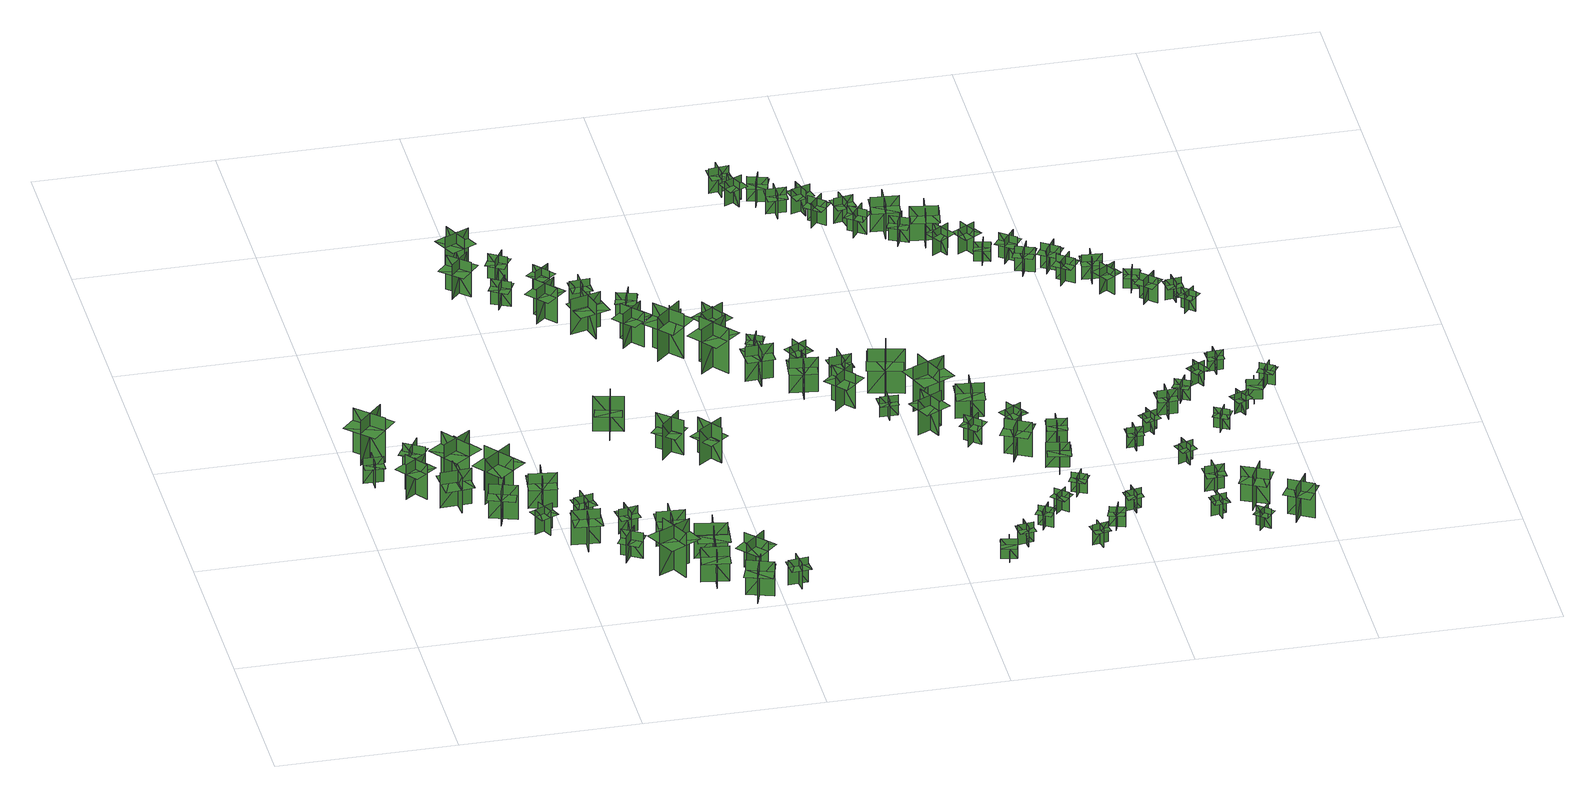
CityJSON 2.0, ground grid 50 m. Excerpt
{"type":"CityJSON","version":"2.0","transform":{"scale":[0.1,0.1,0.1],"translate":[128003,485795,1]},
"CityObjects":{
"tree1":{"type":"SolitaryVegetationObject","geometry":[{"type":"MultiSurface","lod":"1","boundaries":[[[0,1,2]],[[0,2,3]],[[4,5,6]],[[4,6,7]],[[8,9,10]],[[8,10,11]],[[8,11,12]],[[8,12,13]]]}]},
"tree2":{"type":"SolitaryVegetationObject","geometry":[{"type":"MultiSurface","lod":"1","boundaries":[[[14,15,16]],[[14,16,17]],[[18,19,20]],[[18,20,21]],[[22,23,24]],[[22,24,25]],[[22,25,26]],[[22,26,27]]]}]},
"tree3":{"type":"SolitaryVegetationObject","geometry":[{"type":"MultiSurface","lod":"1","boundaries":[[[28,29,30]],[[28,30,31]],[[32,33,34]],[[32,34,35]],[[36,37,38]],[[36,38,39]],[[36,39,40]],[[36,40,41]]]}]},
"tree4":{"type":"SolitaryVegetationObject","geometry":[{"type":"MultiSurface","lod":"1","boundaries":[[[42,43,44]],[[42,44,45]],[[46,47,48]],[[46,48,49]],[[50,51,52]],[[50,52,53]],[[50,53,54]],[[50,54,55]]]}]},
"tree5":{"type":"SolitaryVegetationObject","geometry":[{"type":"MultiSurface","lod":"1","boundaries":[[[56,57,58]],[[56,58,59]],[[60,61,62]],[[60,62,63]],[[64,65,66]],[[64,66,67]],[[64,67,68]],[[64,68,69]]]}]},
"tree6":{"type":"SolitaryVegetationObject","geometry":[{"type":"MultiSurface","lod":"1","boundaries":[[[70,71,72]],[[70,72,73]],[[74,75,76]],[[74,76,77]],[[78,79,80]],[[78,80,81]],[[78,81,82]],[[78,82,83]]]}]},
"tree7":{"type":"SolitaryVegetationObject","geometry":[{"type":"MultiSurface","lod":"1","boundaries":[[[84,85,86]],[[84,86,87]],[[88,89,90]],[[88,90,91]],[[92,93,94]],[[92,94,95]],[[92,95,96]],[[92,96,97]]]}]},
"tree8":{"type":"SolitaryVegetationObject","geometry":[{"type":"MultiSurface","lod":"1","boundaries":[[[98,99,100]],[[98,100,101]],[[102,103,104]],[[102,104,105]],[[106,107,108]],[[106,108,109]],[[106,109,110]],[[106,110,111]]]}]},
"tree9":{"type":"SolitaryVegetationObject","geometry":[{"type":"MultiSurface","lod":"1","boundaries":[[[112,113,114]],[[112,114,115]],[[116,117,118]],[[116,118,119]],[[120,121,122]],[[120,122,123]],[[120,123,124]],[[120,124,125]]]}]},
"tree10":{"type":"SolitaryVegetationObject","geometry":[{"type":"MultiSurface","lod":"1","boundaries":[[[126,127,128]],[[126,128,129]],[[130,131,132]],[[130,132,133]],[[134,135,136]],[[134,136,137]],[[134,137,138]],[[134,138,139]]]}]},
"tree11":{"type":"SolitaryVegetationObject","geometry":[{"type":"MultiSurface","lod":"1","boundaries":[[[140,141,142]],[[140,142,143]],[[144,145,146]],[[144,146,147]],[[148,149,150]],[[148,150,151]],[[148,151,152]],[[148,152,153]]]}]},
"tree12":{"type":"SolitaryVegetationObject","geometry":[{"type":"MultiSurface","lod":"1","boundaries":[[[154,155,156]],[[154,156,157]],[[158,159,160]],[[158,160,161]],[[162,163,164]],[[162,164,165]],[[162,165,166]],[[162,166,167]]]}]},
"tree13":{"type":"SolitaryVegetationObject","geometry":[{"type":"MultiSurface","lod":"1","boundaries":[[[168,169,170]],[[168,170,171]],[[172,173,174]],[[172,174,175]],[[176,177,178]],[[176,178,179]],[[176,179,180]],[[176,180,181]]]}]},
"tree14":{"type":"SolitaryVegetationObject","geometry":[{"type":"MultiSurface","lod":"1","boundaries":[[[182,183,184]],[[182,184,185]],[[186,187,188]],[[186,188,189]],[[190,191,192]],[[190,192,193]],[[190,193,194]],[[190,194,195]]]}]},
"tree15":{"type":"SolitaryVegetationObject","geometry":[{"type":"MultiSurface","lod":"1","boundaries":[[[196,197,198]],[[196,198,199]],[[200,201,202]],[[200,202,203]],[[204,205,206]],[[204,206,207]],[[204,207,208]],[[204,208,209]]]}]},
"tree16":{"type":"SolitaryVegetationObject","geometry":[{"type":"MultiSurface","lod":"1","boundaries":[[[210,211,212]],[[210,212,213]],[[214,215,216]],[[214,216,217]],[[218,219,220]],[[218,220,221]],[[218,221,222]],[[218,222,223]]]}]},
"tree17":{"type":"SolitaryVegetationObject","geometry":[{"type":"MultiSurface","lod":"1","boundaries":[[[224,225,226]],[[224,226,227]],[[228,229,230]],[[228,230,231]],[[232,233,234]],[[232,234,235]],[[232,235,236]],[[232,236,237]]]}]},
"tree18":{"type":"SolitaryVegetationObject","geometry":[{"type":"MultiSurface","lod":"1","boundaries":[[[238,239,240]],[[238,240,241]],[[242,243,244]],[[242,244,245]],[[246,247,248]],[[246,248,249]],[[246,249,250]],[[246,250,251]]]}]},
"tree19":{"type":"SolitaryVegetationObject","geometry":[{"type":"MultiSurface","lod":"1","boundaries":[[[252,253,254]],[[252,254,255]],[[256,257,258]],[[256,258,259]],[[260,261,262]],[[260,262,263]],[[260,263,264]],[[260,264,265]]]}]},
"tree20":{"type":"SolitaryVegetationObject","geometry":[{"type":"MultiSurface","lod":"1","boundaries":[[[266,267,268]],[[266,268,269]],[[270,271,272]],[[270,272,273]],[[274,275,276]],[[274,276,277]],[[274,277,278]],[[274,278,279]]]}]},
"tree21":{"type":"SolitaryVegetationObject","geometry":[{"type":"MultiSurface","lod":"1","boundaries":[[[280,281,282]],[[280,282,283]],[[284,285,286]],[[284,286,287]],[[288,289,290]],[[288,290,291]],[[288,292,293]],[[288,293,289]]]}]},
"tree22":{"type":"SolitaryVegetationObject","geometry":[{"type":"MultiSurface","lod":"1","boundaries":[[[294,295,296]],[[294,296,297]],[[298,299,300]],[[298,300,301]],[[302,303,304]],[[302,304,305]],[[302,305,306]],[[302,306,307]]]}]},
"tree23":{"type":"SolitaryVegetationObject","geometry":[{"type":"MultiSurface","lod":"1","boundaries":[[[308,309,310]],[[308,310,311]],[[312,313,314]],[[312,314,315]],[[316,317,318]],[[316,318,319]],[[316,319,320]],[[316,320,321]]]}]},
"tree24":{"type":"SolitaryVegetationObject","geometry":[{"type":"MultiSurface","lod":"1","boundaries":[[[322,323,324]],[[322,324,325]],[[326,327,328]],[[326,328,329]],[[330,331,332]],[[330,332,333]],[[330,333,334]],[[330,334,335]]]}]},
"tree25":{"type":"SolitaryVegetationObject","geometry":[{"type":"MultiSurface","lod":"1","boundaries":[[[336,337,338]],[[336,338,339]],[[340,341,342]],[[340,342,343]],[[344,345,346]],[[344,346,347]],[[344,347,348]],[[344,348,349]]]}]},
"tree26":{"type":"SolitaryVegetationObject","geometry":[{"type":"MultiSurface","lod":"1","boundaries":[[[350,351,352]],[[350,352,353]],[[354,355,356]],[[354,356,357]],[[358,359,360]],[[358,360,361]],[[358,362,363]],[[358,363,359]]]}]},
"tree27":{"type":"SolitaryVegetationObject","geometry":[{"type":"MultiSurface","lod":"1","boundaries":[[[364,365,366]],[[364,366,367]],[[368,369,370]],[[368,370,371]],[[372,373,374]],[[372,374,375]],[[372,375,376]],[[372,376,377]]]}]},
"tree28":{"type":"SolitaryVegetationObject","geometry":[{"type":"MultiSurface","lod":"1","boundaries":[[[378,379,380]],[[378,380,381]],[[382,383,384]],[[382,384,385]],[[386,387,388]],[[386,388,389]],[[386,389,390]],[[386,390,391]]]}]},
"tree29":{"type":"SolitaryVegetationObject","geometry":[{"type":"MultiSurface","lod":"1","boundaries":[[[392,393,394]],[[392,394,395]],[[396,397,398]],[[396,398,399]],[[400,401,402]],[[400,402,403]],[[400,404,405]],[[400,405,401]]]}]},
"tree30":{"type":"SolitaryVegetationObject","geometry":[{"type":"MultiSurface","lod":"1","boundaries":[[[406,407,408]],[[406,408,409]],[[410,411,412]],[[410,412,413]],[[414,415,416]],[[414,416,417]],[[414,417,418]],[[414,418,419]]]}]},
"tree31":{"type":"SolitaryVegetationObject","geometry":[{"type":"MultiSurface","lod":"1","boundaries":[[[420,421,422]],[[420,422,423]],[[424,425,426]],[[424,426,427]],[[428,429,430]],[[428,430,431]],[[428,431,432]],[[428,432,433]]]}]},
"tree32":{"type":"SolitaryVegetationObject","geometry":[{"type":"MultiSurface","lod":"1","boundaries":[[[434,435,436]],[[434,436,437]],[[438,439,440]],[[438,440,441]],[[442,443,444]],[[442,444,445]],[[442,445,446]],[[442,446,447]]]}]},
"tree33":{"type":"SolitaryVegetationObject","geometry":[{"type":"MultiSurface","lod":"1","boundaries":[[[448,449,450]],[[448,450,451]],[[452,453,454]],[[452,454,455]],[[456,457,458]],[[456,458,459]],[[456,459,460]],[[456,460,461]]]}]},
"tree34":{"type":"SolitaryVegetationObject","geometry":[{"type":"MultiSurface","lod":"1","boundaries":[[[462,463,464]],[[462,464,465]],[[466,467,468]],[[466,468,469]],[[470,471,472]],[[470,472,473]],[[470,473,474]],[[470,474,475]]]}]},
"tree35":{"type":"SolitaryVegetationObject","geometry":[{"type":"MultiSurface","lod":"1","boundaries":[[[476,477,478]],[[476,478,479]],[[480,481,482]],[[480,482,483]],[[484,485,486]],[[484,486,487]],[[484,487,488]],[[484,488,489]]]}]},
"tree36":{"type":"SolitaryVegetationObject","geometry":[{"type":"MultiSurface","lod":"1","boundaries":[[[490,491,492]],[[490,492,493]],[[494,495,496]],[[494,496,497]],[[498,499,500]],[[498,500,501]],[[498,501,502]],[[498,502,503]]]}]},
"tree37":{"type":"SolitaryVegetationObject","geometry":[{"type":"MultiSurface","lod":"1","boundaries":[[[504,505,506]],[[504,506,507]],[[508,509,510]],[[508,510,511]],[[512,513,514]],[[512,514,515]],[[512,515,516]],[[512,516,517]]]}]},
"tree38":{"type":"SolitaryVegetationObject","geometry":[{"type":"MultiSurface","lod":"1","boundaries":[[[518,519,520]],[[518,520,521]],[[522,523,524]],[[522,524,525]],[[526,527,528]],[[526,528,529]],[[526,529,530]],[[526,530,531]]]}]},
"tree39":{"type":"SolitaryVegetationObject","geometry":[{"type":"MultiSurface","lod":"1","boundaries":[[[532,533,534]],[[532,534,535]],[[536,537,538]],[[536,538,539]],[[540,541,542]],[[540,542,543]],[[540,543,544]],[[540,544,545]]]}]},
"tree40":{"type":"SolitaryVegetationObject","geometry":[{"type":"MultiSurface","lod":"1","boundaries":[[[546,547,548]],[[546,548,549]],[[550,551,552]],[[550,552,553]],[[554,555,556]],[[554,556,557]],[[554,557,558]],[[554,558,559]]]}]},
"tree41":{"type":"SolitaryVegetationObject","geometry":[{"type":"MultiSurface","lod":"1","boundaries":[[[560,561,562]],[[560,562,563]],[[564,565,566]],[[564,566,567]],[[568,569,570]],[[568,570,571]],[[568,571,572]],[[568,572,573]]]}]},
"tree42":{"type":"SolitaryVegetationObject","geometry":[{"type":"MultiSurface","lod":"1","boundaries":[[[574,575,576]],[[574,576,577]],[[578,579,580]],[[578,580,581]],[[582,583,584]],[[582,584,585]],[[582,585,586]],[[582,586,587]]]}]},
"tree43":{"type":"SolitaryVegetationObject","geometry":[{"type":"MultiSurface","lod":"1","boundaries":[[[588,589,590]],[[588,590,591]],[[592,593,594]],[[592,594,595]],[[596,597,598]],[[596,598,599]],[[596,599,600]],[[596,600,601]]]}]},
"tree44":{"type":"SolitaryVegetationObject","geometry":[{"type":"MultiSurface","lod":"1","boundaries":[[[602,603,604]],[[602,604,605]],[[606,607,608]],[[606,608,609]],[[610,611,612]],[[610,612,613]],[[610,613,614]],[[610,614,615]]]}]},
"tree45":{"type":"SolitaryVegetationObject","geometry":[{"type":"MultiSurface","lod":"1","boundaries":[[[616,617,618]],[[616,618,619]],[[620,621,622]],[[620,622,623]],[[624,625,626]],[[624,626,627]],[[624,627,628]],[[624,628,629]]]}]},
"tree46":{"type":"SolitaryVegetationObject","geometry":[{"type":"MultiSurface","lod":"1","boundaries":[[[630,631,632]],[[630,632,633]],[[634,635,636]],[[634,636,637]],[[638,639,640]],[[638,640,641]],[[638,641,642]],[[638,642,643]]]}]},
"tree47":{"type":"SolitaryVegetationObject","geometry":[{"type":"MultiSurface","lod":"1","boundaries":[[[644,645,646]],[[644,646,647]],[[648,649,650]],[[648,650,651]],[[652,653,654]],[[652,654,655]],[[652,655,656]],[[652,656,657]]]}]},
"tree48":{"type":"SolitaryVegetationObject","geometry":[{"type":"MultiSurface","lod":"1","boundaries":[[[658,659,660]],[[658,660,661]],[[662,663,664]],[[662,664,665]],[[666,667,668]],[[666,668,669]],[[666,669,670]],[[666,670,671]]]}]},
"tree49":{"type":"SolitaryVegetationObject","geometry":[{"type":"MultiSurface","lod":"1","boundaries":[[[672,673,674]],[[672,674,675]],[[676,677,678]],[[676,678,679]],[[680,681,682]],[[680,682,683]],[[680,683,684]],[[680,684,685]]]}]},
"tree50":{"type":"SolitaryVegetationObject","geometry":[{"type":"MultiSurface","lod":"1","boundaries":[[[686,687,688]],[[686,688,689]],[[690,691,692]],[[690,692,693]],[[694,695,696]],[[694,696,697]],[[694,697,698]],[[694,698,699]]]}]},
"tree51":{"type":"SolitaryVegetationObject","geometry":[{"type":"MultiSurface","lod":"1","boundaries":[[[700,701,702]],[[700,702,703]],[[704,705,706]],[[704,706,707]],[[708,709,710]],[[708,710,711]],[[708,711,712]],[[708,712,713]]]}]},
"tree52":{"type":"SolitaryVegetationObject","geometry":[{"type":"MultiSurface","lod":"1","boundaries":[[[714,715,716]],[[714,716,717]],[[718,719,720]],[[718,720,721]],[[722,723,724]],[[722,724,725]],[[722,725,726]],[[722,726,727]]]}]},
"tree53":{"type":"SolitaryVegetationObject","geometry":[{"type":"MultiSurface","lod":"1","boundaries":[[[728,729,730]],[[728,730,731]],[[732,733,734]],[[732,734,735]],[[736,737,738]],[[736,738,739]],[[736,739,740]],[[736,740,741]]]}]},
"tree54":{"type":"SolitaryVegetationObject","geometry":[{"type":"MultiSurface","lod":"1","boundaries":[[[742,743,744]],[[742,744,745]],[[746,747,748]],[[746,748,749]],[[750,751,752]],[[750,752,753]],[[750,753,754]],[[750,754,755]]]}]},
"tree55":{"type":"SolitaryVegetationObject","geometry":[{"type":"MultiSurface","lod":"1","boundaries":[[[756,757,758]],[[756,758,759]],[[760,761,762]],[[760,762,763]],[[764,765,766]],[[764,766,767]],[[764,767,768]],[[764,768,769]]]}]},
"tree56":{"type":"SolitaryVegetationObject","geometry":[{"type":"MultiSurface","lod":"1","boundaries":[[[770,771,772]],[[770,772,773]],[[774,775,776]],[[774,776,777]],[[778,779,780]],[[778,780,781]],[[778,781,782]],[[778,782,783]]]}]},
"tree57":{"type":"SolitaryVegetationObject","geometry":[{"type":"MultiSurface","lod":"1","boundaries":[[[784,785,786]],[[784,786,787]],[[788,789,790]],[[788,790,791]],[[792,793,794]],[[792,794,795]],[[792,795,796]],[[792,796,797]]]}]},
"tree58":{"type":"SolitaryVegetationObject","geometry":[{"type":"MultiSurface","lod":"1","boundaries":[[[798,799,800]],[[798,800,801]],[[802,803,804]],[[802,804,805]],[[806,807,808]],[[806,808,809]],[[806,809,810]],[[806,810,811]]]}]},
"tree59":{"type":"SolitaryVegetationObject","geometry":[{"type":"MultiSurface","lod":"1","boundaries":[[[812,813,814]],[[812,814,815]],[[816,817,818]],[[816,818,819]],[[820,821,822]],[[820,822,823]],[[820,823,824]],[[820,824,825]]]}]},
"tree60":{"type":"SolitaryVegetationObject","geometry":[{"type":"MultiSurface","lod":"1","boundaries":[[[826,827,828]],[[826,828,829]],[[830,831,832]],[[830,832,833]],[[834,835,836]],[[834,836,837]],[[834,837,838]],[[834,838,839]]]}]},
"tree61":{"type":"SolitaryVegetationObject","geometry":[{"type":"MultiSurface","lod":"1","boundaries":[[[840,841,842]],[[840,842,843]],[[844,845,846]],[[844,846,847]],[[848,849,850]],[[848,850,851]],[[848,851,852]],[[848,852,853]]]}]},
"tree62":{"type":"SolitaryVegetationObject","geometry":[{"type":"MultiSurface","lod":"1","boundaries":[[[854,855,856]],[[854,856,857]],[[858,859,860]],[[858,860,861]],[[862,863,864]],[[862,864,865]],[[862,865,866]],[[862,866,867]]]}]},
"tree63":{"type":"SolitaryVegetationObject","geometry":[{"type":"MultiSurface","lod":"1","boundaries":[[[868,869,870]],[[868,870,871]],[[872,873,874]],[[872,874,875]],[[876,877,878]],[[876,878,879]],[[876,879,880]],[[876,880,881]]]}]},
"tree64":{"type":"SolitaryVegetationObject","geometry":[{"type":"MultiSurface","lod":"1","boundaries":[[[882,883,884]],[[882,884,885]],[[886,887,888]],[[886,888,889]],[[890,891,892]],[[890,892,893]],[[890,893,894]],[[890,894,895]]]}]},
"tree65":{"type":"SolitaryVegetationObject","geometry":[{"type":"MultiSurface","lod":"1","boundaries":[[[896,897,898]],[[896,898,899]],[[900,901,902]],[[900,902,903]],[[904,905,906]],[[904,906,907]],[[904,907,908]],[[904,908,909]]]}]},
"tree66":{"type":"SolitaryVegetationObject","geometry":[{"type":"MultiSurface","lod":"1","boundaries":[[[910,911,912]],[[910,912,913]],[[914,915,916]],[[914,916,917]],[[918,919,920]],[[918,920,921]],[[918,921,922]],[[918,922,923]]]}]},
"tree67":{"type":"SolitaryVegetationObject","geometry":[{"type":"MultiSurface","lod":"1","boundaries":[[[924,925,926]],[[924,926,927]],[[928,929,930]],[[928,930,931]],[[932,933,934]],[[932,934,935]],[[932,935,936]],[[932,936,937]]]}]},
"tree68":{"type":"SolitaryVegetationObject","geometry":[{"type":"MultiSurface","lod":"1","boundaries":[[[938,939,940]],[[938,940,941]],[[942,943,944]],[[942,944,945]],[[946,947,948]],[[946,948,949]],[[946,949,950]],[[946,950,951]]]}]},
"tree69":{"type":"SolitaryVegetationObject","geometry":[{"type":"MultiSurface","lod":"1","boundaries":[[[952,953,954]],[[952,954,955]],[[956,957,958]],[[956,958,959]],[[960,961,962]],[[960,962,963]],[[960,963,964]],[[960,964,965]]]}]},
"tree70":{"type":"SolitaryVegetationObject","geometry":[{"type":"MultiSurface","lod":"1","boundaries":[[[966,967,968]],[[966,968,969]],[[970,971,972]],[[970,972,973]],[[974,975,976]],[[974,976,977]],[[974,977,978]],[[974,978,979]]]}]},
"tree71":{"type":"SolitaryVegetationObject","geometry":[{"type":"MultiSurface","lod":"1","boundaries":[[[980,981,982]],[[980,982,983]],[[984,985,986]],[[984,986,987]],[[988,989,990]],[[988,990,991]],[[988,991,992]],[[988,992,993]]]}]},
"tree72":{"type":"SolitaryVegetationObject","geometry":[{"type":"MultiSurface","lod":"1","boundaries":[[[994,995,996]],[[994,996,997]],[[998,999,1000]],[[998,1000,1001]],[[1002,1003,1004]],[[1002,1004,1005]],[[1002,1005,1006]],[[1002,1006,1007]]]}]},
"tree73":{"type":"SolitaryVegetationObject","geometry":[{"type":"MultiSurface","lod":"1","boundaries":[[[1008,1009,1010]],[[1008,1010,1011]],[[1012,1013,1014]],[[1012,1014,1015]],[[1016,1017,1018]],[[1016,1018,1019]],[[1016,1019,1020]],[[1016,1020,1021]]]}]},
"tree74":{"type":"SolitaryVegetationObject","geometry":[{"type":"MultiSurface","lod":"1","boundaries":[[[1022,1023,1024]],[[1022,1024,1025]],[[1026,1027,1028]],[[1026,1028,1029]],[[1030,1031,1032]],[[1030,1032,1033]],[[1030,1033,1034]],[[1030,1034,1035]]]}]},
"tree75":{"type":"SolitaryVegetationObject","geometry":[{"type":"MultiSurface","lod":"1","boundaries":[[[1036,1037,1038]],[[1036,1038,1039]],[[1040,1041,1042]],[[1040,1042,1043]],[[1044,1045,1046]],[[1044,1046,1047]],[[1044,1047,1048]],[[1044,1048,1049]]]}]},
"tree76":{"type":"SolitaryVegetationObject","geometry":[{"type":"MultiSurface","lod":"1","boundaries":[[[1050,1051,1052]],[[1050,1052,1053]],[[1054,1055,1056]],[[1054,1056,1057]],[[1058,1059,1060]],[[1058,1060,1061]],[[1058,1061,1062]],[[1058,1062,1063]]]}]},
"tree77":{"type":"SolitaryVegetationObject","geometry":[{"type":"MultiSurface","lod":"1","boundaries":[[[1064,1065,1066]],[[1064,1066,1067]],[[1068,1069,1070]],[[1068,1070,1071]],[[1072,1073,1074]],[[1072,1074,1075]],[[1072,1075,1076]],[[1072,1076,1077]]]}]},
"tree78":{"type":"SolitaryVegetationObject","geometry":[{"type":"MultiSurface","lod":"1","boundaries":[[[1078,1079,1080]],[[1078,1080,1081]],[[1082,1083,1084]],[[1082,1084,1085]],[[1086,1087,1088]],[[1086,1088,1089]],[[1086,1089,1090]],[[1086,1090,1091]]]}]},
"tree79":{"type":"SolitaryVegetationObject","geometry":[{"type":"MultiSurface","lod":"1","boundaries":[[[1092,1093,1094]],[[1092,1094,1095]],[[1096,1097,1098]],[[1096,1098,1099]],[[1100,1101,1102]],[[1100,1102,1103]],[[1100,1103,1104]],[[1100,1104,1105]]]}]},
"tree80":{"type":"SolitaryVegetationObject","geometry":[{"type":"MultiSurface","lod":"1","boundaries":[[[1106,1107,1108]],[[1106,1108,1109]],[[1110,1111,1112]],[[1110,1112,1113]],[[1114,1115,1116]],[[1114,1116,1117]],[[1114,1117,1118]],[[1114,1118,1119]]]}]},
"tree81":{"type":"SolitaryVegetationObject","geometry":[{"type":"MultiSurface","lod":"1","boundaries":[[[1120,1121,1122]],[[1120,1122,1123]],[[1124,1125,1126]],[[1124,1126,1127]],[[1128,1129,1130]],[[1128,1130,1131]],[[1128,1131,1132]],[[1128,1132,1133]]]}]},
"tree82":{"type":"SolitaryVegetationObject","geometry":[{"type":"MultiSurface","lod":"1","boundaries":[[[1134,1135,1136]],[[1134,1136,1137]],[[1138,1139,1140]],[[1138,1140,1141]],[[1142,1143,1144]],[[1142,1144,1145]],[[1142,1145,1146]],[[1142,1146,1147]]]}]},
"tree83":{"type":"SolitaryVegetationObject","geometry":[{"type":"MultiSurface","lod":"1","boundaries":[[[1148,1149,1150]],[[1148,1150,1151]],[[1152,1153,1154]],[[1152,1154,1155]],[[1156,1157,1158]],[[1156,1158,1159]],[[1156,1159,1160]],[[1156,1160,1161]]]}]},
"tree84":{"type":"SolitaryVegetationObject","geometry":[{"type":"MultiSurface","lod":"1","boundaries":[[[1162,1163,1164]],[[1162,1164,1165]],[[1166,1167,1168]],[[1166,1168,1169]],[[1170,1171,1172]],[[1170,1172,1173]],[[1170,1173,1174]],[[1170,1174,1175]]]}]},
"tree85":{"type":"SolitaryVegetationObject","geometry":[{"type":"MultiSurface","lod":"1","boundaries":[[[1176,1177,1178]],[[1176,1178,1179]],[[1180,1181,1182]],[[1180,1182,1183]],[[1184,1185,1186]],[[1184,1186,1187]],[[1184,1187,1188]],[[1184,1188,1189]]]}]},
"tree86":{"type":"SolitaryVegetationObject","geometry":[{"type":"MultiSurface","lod":"1","boundaries":[[[1190,1191,1192]],[[1190,1192,1193]],[[1194,1195,1196]],[[1194,1196,1197]],[[1198,1199,1200]],[[1198,1200,1201]],[[1198,1201,1202]],[[1198,1202,1203]]]}]},
"tree87":{"type":"SolitaryVegetationObject","geometry":[{"type":"MultiSurface","lod":"1","boundaries":[[[1204,1205,1206]],[[1204,1206,1207]],[[1208,1209,1210]],[[1208,1210,1211]],[[1212,1213,1214]],[[1212,1214,1215]],[[1212,1215,1216]],[[1212,1216,1217]]]}]},
"tree88":{"type":"SolitaryVegetationObject","geometry":[{"type":"MultiSurface","lod":"1","boundaries":[[[1218,1219,1220]],[[1218,1220,1221]],[[1222,1223,1224]],[[1222,1224,1225]],[[1226,1227,1228]],[[1226,1228,1229]],[[1226,1229,1230]],[[1226,1230,1231]]]}]},
"tree89":{"type":"SolitaryVegetationObject","geometry":[{"type":"MultiSurface","lod":"1","boundaries":[[[1232,1233,1234]],[[1232,1234,1235]],[[1236,1237,1238]],[[1236,1238,1239]],[[1240,1241,1242]],[[1240,1242,1243]],[[1240,1243,1244]],[[1240,1244,1245]]]}]},
"tree90":{"type":"SolitaryVegetationObject","geometry":[{"type":"MultiSurface","lod":"1","boundaries":[[[1246,1247,1248]],[[1246,1248,1249]],[[1250,1251,1252]],[[1250,1252,1253]],[[1254,1255,1256]],[[1254,1256,1257]],[[1254,1257,1258]],[[1254,1258,1259]]]}]},
"tree91":{"type":"SolitaryVegetationObject","geometry":[{"type":"MultiSurface","lod":"1","boundaries":[[[1260,1261,1262]],[[1260,1262,1263]],[[1264,1265,1266]],[[1264,1266,1267]],[[1268,1269,1270]],[[1268,1270,1271]],[[1268,1271,1272]],[[1268,1272,1273]]]}]},
"tree92":{"type":"SolitaryVegetationObject","geometry":[{"type":"MultiSurface","lod":"1","boundaries":[[[1274,1275,1276]],[[1274,1276,1277]],[[1278,1279,1280]],[[1278,1280,1281]],[[1282,1283,1284]],[[1282,1284,1285]],[[1282,1285,1286]],[[1282,1286,1287]]]}]},
"tree93":{"type":"SolitaryVegetationObject","geometry":[{"type":"MultiSurface","lod":"1","boundaries":[[[1288,1289,1290]],[[1288,1290,1291]],[[1292,1293,1294]],[[1292,1294,1295]],[[1296,1297,1298]],[[1296,1298,1299]],[[1296,1299,1300]],[[1296,1300,1301]]]}]},
"tree94":{"type":"SolitaryVegetationObject","geometry":[{"type":"MultiSurface","lod":"1","boundaries":[[[1302,1303,1304]],[[1302,1304,1305]],[[1306,1307,1308]],[[1306,1308,1309]],[[1310,1311,1312]],[[1310,1312,1313]],[[1310,1313,1314]],[[1310,1314,1315]]]}]},
"tree95":{"type":"SolitaryVegetationObject","geometry":[{"type":"MultiSurface","lod":"1","boundaries":[[[1316,1317,1318]],[[1316,1318,1319]],[[1320,1321,1322]],[[1320,1322,1323]],[[1324,1325,1326]],[[1324,1326,1327]],[[1324,1327,1328]],[[1324,1328,1329]]]}]},
"tree96":{"type":"SolitaryVegetationObject","geometry":[{"type":"MultiSurface","lod":"1","boundaries":[[[1330,1331,1332]],[[1330,1332,1333]],[[1334,1335,1336]],[[1334,1336,1337]],[[1338,1339,1340]],[[1338,1340,1341]],[[1338,1341,1342]],[[1338,1342,1343]]]}]},
"tree97":{"type":"SolitaryVegetationObject","geometry":[{"type":"MultiSurface","lod":"1","boundaries":[[[1344,1345,1346]],[[1344,1346,1347]],[[1348,1349,1350]],[[1348,1350,1351]],[[1352,1353,1354]],[[1352,1354,1355]],[[1352,1355,1356]],[[1352,1356,1357]]]}]},
"tree98":{"type":"SolitaryVegetationObject","geometry":[{"type":"MultiSurface","lod":"1","boundaries":[[[1358,1359,1360]],[[1358,1360,1361]],[[1362,1363,1364]],[[1362,1364,1365]],[[1366,1367,1368]],[[1366,1368,1369]],[[1366,1369,1370]],[[1366,1370,1371]]]}]},
"tree99":{"type":"SolitaryVegetationObject","geometry":[{"type":"MultiSurface","lod":"1","boundaries":[[[1372,1373,1374]],[[1372,1374,1375]],[[1376,1377,1378]],[[1376,1378,1379]],[[1380,1381,1382]],[[1380,1382,1383]],[[1380,1383,1384]],[[1380,1384,1385]]]}]},
"tree100":{"type":"SolitaryVegetationObject","geometry":[{"type":"MultiSurface","lod":"1","boundaries":[[[1386,1387,1388]],[[1386,1388,1389]],[[1390,1391,1392]],[[1390,1392,1393]],[[1394,1395,1396]],[[1394,1396,1397]],[[1394,1397,1398]],[[1394,1398,1399]]]}]},
"tree101":{"type":"SolitaryVegetationObject","geometry":[{"type":"MultiSurface","lod":"1","boundaries":[[[1400,1401,1402]],[[1400,1402,1403]],[[1404,1405,1406]],[[1404,1406,1407]],[[1408,1409,1410]],[[1408,1410,1411]],[[1408,1411,1412]],[[1408,1412,1413]]]}]},
"tree102":{"type":"SolitaryVegetationObject","geometry":[{"type":"MultiSurface","lod":"1","boundaries":[[[1414,1415,1416]],[[1414,1416,1417]],[[1418,1419,1420]],[[1418,1420,1421]],[[1422,1423,1424]],[[1422,1424,1425]],[[1422,1425,1426]],[[1422,1426,1427]]]}]}
},
"vertices":[
[61,855,6],[59,800,6],[59,800,83],[61,855,83],[34,830,6],[89,828,6],[89,828,83],[34,830,83],[34,830,62],[33,803,62],[88,800,62],[89,828,62],[91,856,62],[35,858,62],
[45,916,8],[114,988,8],[114,988,146],[45,916,146],[112,917,8],[40,986,8],[40,986,146],[112,917,146],[112,917,108],[146,953,108],[75,1022,108],[40,986,108],[5,950,108],[77,881,108],
[135,774,8],[181,712,8],[181,712,116],[135,774,116],[127,723,8],[189,769,8],[189,769,116],[127,723,116],[127,723,86],[150,692,86],[212,738,86],[189,769,86],[166,800,86],[104,754,86],
[204,843,10],[151,877,10],[151,877,88],[204,843,88],[193,892,10],[160,839,10],[160,839,88],[193,892,88],[203,849,63],[219,874,63],[165,907,63],[150,882,63],[135,857,63],[188,824,63],
[249,711,10],[256,623,10],[256,623,120],[249,711,120],[204,658,10],[291,664,10],[291,664,120],[204,658,120],[243,705,84],[203,701,84],[211,613,84],[252,617,84],[292,621,84],[284,709,84],
[236,751,8],[317,809,8],[317,809,146],[236,751,146],[302,740,8],[243,820,8],[243,820,146],[302,740,146],[302,740,108],[342,769,108],[283,850,108],[243,820,108],[203,791,108],[261,711,108],
[320,584,9],[394,559,9],[394,559,116],[320,584,116],[343,537,9],[368,611,9],[368,611,116],[343,537,116],[343,537,86],[380,525,86],[404,599,86],[368,611,86],[331,623,86],[307,550,86],
[405,719,7],[327,656,7],[327,656,146],[405,719,146],[339,726,7],[401,649,7],[401,649,146],[339,726,146],[339,726,107],[300,695,107],[363,617,107],[401,649,107],[440,680,107],[378,757,107],
[473,498,10],[422,475,10],[422,475,87],[473,498,87],[438,511,10],[461,461,10],[461,461,87],[438,511,87],[438,511,66],[413,500,66],[436,450,66],[461,461,66],[486,472,66],[464,523,66],
[433,610,8],[510,600,8],[510,600,116],[433,610,116],[464,569,8],[474,646,8],[474,646,116],[464,569,116],[464,569,85],[503,564,85],[512,641,85],[474,646,85],[435,651,85],[426,574,85],
[582,399,9],[505,405,9],[505,405,117],[582,399,117],[549,438,9],[543,361,9],[543,361,117],[549,438,117],[549,438,87],[510,441,87],[505,364,87],[543,361,87],[582,358,87],[588,436,87],
[589,525,9],[535,513,9],[535,513,86],[589,525,86],[558,545,9],[570,491,9],[570,491,86],[558,545,86],[558,545,64],[531,539,64],[543,485,64],[570,491,64],[597,497,64],[585,551,64],
[628,286,9],[661,340,9],[661,340,88],[628,286,88],[676,298,9],[623,331,9],[623,331,88],[676,298,88],[633,287,62],[658,272,62],[691,326,62],[666,341,62],[641,356,62],[608,302,62],
[639,431,9],[693,439,9],[693,439,86],[639,431,86],[668,409,9],[660,463,9],[660,463,86],[668,409,86],[668,409,64],[696,413,64],[687,467,64],[660,463,64],[633,459,64],[641,404,64],
[723,270,8],[768,181,8],[768,181,146],[723,270,146],[702,207,8],[791,252,8],[791,252,146],[702,207,146],[702,207,107],[725,162,107],[813,208,107],[791,252,107],[768,297,107],[679,251,107],
[762,383,9],[758,305,9],[758,305,117],[762,383,117],[723,348,9],[801,345,9],[801,345,117],[723,348,117],[723,348,87],[721,310,87],[799,306,87],[801,345,87],[802,383,87],[725,387,87],
[836,110,8],[847,187,8],[847,187,116],[836,110,116],[877,141,8],[801,151,8],[801,151,116],[877,141,116],[877,141,86],[883,179,86],[806,190,86],[801,151,86],[795,113,86],[872,102,86],
[809,269,8],[897,256,8],[897,256,118],[809,269,118],[851,213,8],[864,300,8],[864,300,118],[851,213,118],[814,262,82],[809,222,82],[896,211,82],[901,251,82],[906,291,82],[819,302,82],
[950,91,6],[925,17,6],[925,17,113],[950,91,113],[904,68,6],[977,43,6],[977,43,113],[904,68,113],[904,68,83],[891,31,83],[965,7,83],[977,43,83],[989,80,83],[916,105,83],
[463,1685,2],[515,1742,2],[515,1742,109],[463,1685,109],[515,1687,2],[457,1739,2],[457,1739,109],[515,1687,109],[515,1687,79],[541,1716,79],[483,1768,79],[457,1739,79],[431,1710,79],[489,1658,79],
[764,927,11],[682,947,11],[682,947,120],[764,927,120],[736,972,11],[736,972,120],[716,890,120],[716,890,11],[758,925,78],[687,943,78],[678,909,78],[750,892,78],[766,960,78],[695,977,78],
[982,199,7],[924,147,7],[924,147,115],[982,199,115],[930,202,7],[982,144,7],[982,144,115],[930,202,115],[930,202,85],[901,176,85],[953,118,85],[982,144,85],[1011,170,85],[959,228,85],
[472,1813,8],[542,1847,8],[542,1847,116],[472,1813,116],[521,1796,8],[487,1866,8],[487,1866,116],[521,1796,116],[521,1796,85],[556,1812,85],[522,1882,85],[487,1866,85],[452,1849,85],[486,1779,85],
[571,1603,4],[598,1651,4],[598,1651,81],[571,1603,81],[607,1613,4],[558,1639,4],[558,1639,81],[607,1613,81],[607,1613,60],[620,1637,60],[572,1664,60],[558,1639,60],[545,1615,60],[593,1588,60],
[1079,93,7],[1024,88,7],[1024,88,84],[1079,93,84],[1051,117,7],[1056,62,7],[1056,62,84],[1051,117,84],[1051,117,63],[1023,114,63],[1028,59,63],[1056,62,63],[1084,64,63],[1078,119,63],
[892,777,11],[828,831,11],[828,831,120],[892,777,120],[888,829,11],[888,829,120],[833,765,120],[833,765,11],[886,777,78],[830,825,78],[808,799,78],[864,751,78],[909,804,78],[853,852,78],
[588,1721,9],[616,1768,9],[616,1768,86],[588,1721,86],[623,1730,9],[576,1758,9],[576,1758,86],[623,1730,86],[623,1730,64],[638,1753,64],[590,1782,64],[576,1758,64],[562,1734,64],[609,1706,64],
[658,1564,5],[709,1506,5],[709,1506,113],[658,1564,113],[654,1512,5],[712,1564,5],[712,1564,113],[654,1512,113],[654,1512,83],[680,1483,83],[738,1535,83],[712,1564,83],[687,1593,83],[629,1541,83],
[981,711,15],[931,779,15],[931,779,124],[981,711,124],[989,763,15],[989,763,124],[921,714,124],[921,714,15],[975,713,82],[932,773,82],[904,753,82],[948,693,82],[1004,734,82],[960,794,82],
[679,1640,9],[721,1676,9],[721,1676,86],[679,1640,86],[716,1637,9],[680,1679,9],[680,1679,86],[716,1637,86],[716,1637,64],[737,1654,64],[701,1697,64],[680,1679,64],[659,1661,64],[695,1619,64],
[731,1439,6],[816,1462,6],[816,1462,116],[731,1439,116],[792,1404,6],[769,1489,6],[769,1489,116],[792,1404,116],[738,1434,81],[749,1395,81],[834,1419,81],[823,1458,81],[812,1498,81],[727,1474,81],
[813,1579,9],[757,1576,9],[757,1576,86],[813,1579,86],[786,1604,9],[788,1548,9],[788,1548,86],[786,1604,86],[786,1604,64],[758,1603,64],[760,1547,64],[788,1548,64],[816,1550,64],[813,1605,64],
[855,1391,8],[907,1334,8],[907,1334,116],[855,1391,116],[852,1339,8],[909,1392,8],[909,1392,116],[852,1339,116],[852,1339,86],[878,1311,86],[935,1363,86],[909,1392,86],[883,1420,86],[826,1368,86],
[885,1461,9],[903,1514,9],[903,1514,86],[885,1461,86],[918,1477,9],[866,1495,9],[866,1495,86],[918,1477,86],[918,1477,65],[927,1504,65],[875,1521,65],[866,1495,65],[857,1469,65],[910,1451,65],
[997,1256,8],[929,1329,8],[929,1329,146],[997,1256,146],[999,1322,8],[926,1254,8],[926,1254,146],[999,1322,146],[999,1322,108],[965,1359,108],[893,1291,108],[926,1254,108],[960,1218,108],[1033,1286,108],
[989,1371,10],[994,1421,10],[994,1421,73],[989,1371,73],[1020,1397,10],[969,1402,10],[969,1402,73],[1020,1397,73],[992,1374,52],[1016,1372,52],[1020,1422,52],[997,1424,52],[973,1426,52],[969,1376,52],
[1035,1237,6],[1098,1159,6],[1098,1159,145],[1035,1237,145],[1028,1171,6],[1105,1233,6],[1105,1233,145],[1028,1171,145],[1028,1171,106],[1059,1132,106],[1136,1195,106],[1105,1233,106],[1074,1272,106],[996,1209,106],
[1107,1284,10],[1067,1350,10],[1067,1350,118],[1107,1284,118],[1119,1334,10],[1053,1293,10],[1053,1293,118],[1119,1334,118],[1119,1334,88],[1099,1367,88],[1033,1326,88],[1053,1293,88],[1074,1260,88],[1140,1301,88],
[1132,1111,6],[1209,1115,6],[1209,1115,114],[1132,1111,114],[1170,1076,6],[1166,1153,6],[1166,1153,114],[1170,1076,114],[1170,1076,84],[1208,1078,84],[1205,1155,84],[1166,1153,84],[1127,1151,84],[1131,1074,84],
[1204,1219,11],[1163,1237,11],[1163,1237,73],[1204,1219,73],[1193,1247,11],[1176,1206,11],[1176,1206,73],[1193,1247,73],[1193,1247,56],[1173,1256,56],[1155,1215,56],[1176,1206,56],[1196,1197,56],[1214,1238,56],
[1233,1027,7],[1310,1018,7],[1310,1018,115],[1233,1027,115],[1265,986,7],[1274,1063,7],[1274,1063,115],[1265,986,115],[1265,986,85],[1303,982,85],[1312,1059,85],[1274,1063,85],[1235,1068,85],[1226,991,85],
[1306,1152,10],[1257,1128,10],[1257,1128,87],[1306,1152,87],[1272,1164,10],[1296,1114,10],[1296,1114,87],[1272,1164,87],[1272,1164,66],[1247,1152,66],[1271,1102,66],[1296,1114,66],[1321,1126,66],[1297,1176,66],
[1388,912,8],[1336,970,8],[1336,970,116],[1388,912,116],[1391,964,8],[1334,912,8],[1334,912,116],[1391,964,116],[1391,964,86],[1365,993,86],[1308,941,86],[1334,912,86],[1360,883,86],[1417,935,86],
[1620,64,12],[1629,107,12],[1629,107,73],[1620,64,73],[1645,80,12],[1601,88,12],[1601,88,73],[1645,80,73],[1645,80,56],[1649,102,56],[1605,110,56],[1601,88,56],[1597,67,56],[1640,58,56],
[1377,1091,9],[1385,1028,9],[1385,1028,88],[1377,1091,88],[1347,1051,9],[1409,1059,9],[1409,1059,88],[1347,1051,88],[1373,1086,62],[1345,1082,62],[1354,1020,62],[1383,1024,62],[1411,1028,62],[1402,1091,62],
[1491,853,10],[1441,853,10],[1441,853,73],[1491,853,73],[1463,881,10],[1463,831,10],[1463,831,73],[1463,881,73],[1488,857,53],[1488,880,53],[1437,879,53],[1438,855,53],[1439,832,53],[1489,833,53],
[1687,131,11],[1681,175,11],[1681,175,73],[1687,131,73],[1705,154,11],[1661,148,11],[1661,148,73],[1705,154,73],[1705,154,56],[1702,176,56],[1658,170,56],[1661,148,56],[1664,127,56],[1708,132,56],
[1437,980,8],[1534,958,8],[1534,958,146],[1437,980,146],[1472,924,8],[1494,1021,8],[1494,1021,146],[1472,924,146],[1472,924,107],[1520,913,107],[1542,1010,107],[1494,1021,107],[1445,1032,107],[1423,935,107],
[1575,735,7],[1540,804,7],[1540,804,115],[1575,735,115],[1592,783,7],[1522,749,7],[1522,749,115],[1592,783,115],[1592,783,85],[1574,818,85],[1505,784,85],[1522,749,85],[1540,714,85],[1609,749,85],
[1735,235,11],[1773,213,11],[1773,213,73],[1735,235,73],[1742,206,11],[1764,244,11],[1764,244,73],[1742,206,73],[1742,206,56],[1762,195,56],[1784,233,56],[1764,244,56],[1745,255,56],[1723,217,56],
[1560,925,9],[1599,834,9],[1599,834,147],[1560,925,147],[1534,864,9],[1626,903,9],[1626,903,147],[1534,864,147],[1534,864,108],[1554,818,108],[1646,857,108],[1626,903,108],[1607,949,108],[1515,910,108],
[1677,664,8],[1635,700,8],[1635,700,85],[1677,664,85],[1675,701,8],[1638,659,8],[1638,659,85],[1675,701,85],[1675,701,64],[1654,719,64],[1618,677,64],[1638,659,64],[1659,641,64],[1696,683,64],
[1261,2067,14],[1267,2012,14],[1267,2012,91],[1261,2067,91],[1238,2038,14],[1293,2044,14],[1293,2044,91],[1238,2038,91],[1238,2038,69],[1241,2011,69],[1296,2017,69],[1293,2044,69],[1290,2072,69],[1235,2066,69],
[1303,1957,13],[1280,2008,13],[1280,2008,90],[1303,1957,90],[1316,1992,13],[1266,1969,13],[1266,1969,90],[1316,1992,90],[1316,1992,68],[1305,2017,68],[1255,1994,68],[1266,1969,68],[1277,1944,68],[1328,1966,68],
[1826,311,10],[1795,279,10],[1795,279,71],[1826,311,71],[1796,311,10],[1829,280,10],[1829,280,71],[1796,311,71],[1796,311,54],[1781,295,54],[1813,264,54],[1829,280,54],[1844,296,54],[1812,327,54],
[1872,133,8],[1881,90,8],[1881,90,70],[1872,133,70],[1856,109,8],[1899,118,8],[1899,118,70],[1856,109,70],[1856,109,53],[1860,87,53],[1904,96,53],[1899,118,53],[1894,140,53],[1851,130,53],
[1672,764,10],[1680,841,10],[1680,841,117],[1672,764,117],[1712,796,10],[1635,804,10],[1635,804,117],[1712,796,117],[1712,796,87],[1716,834,87],[1639,843,87],[1635,804,87],[1631,766,87],[1708,757,87],
[1725,610,8],[1794,575,8],[1794,575,115],[1725,610,115],[1741,561,8],[1776,630,8],[1776,630,115],[1741,561,115],[1741,561,85],[1775,543,85],[1811,612,85],[1776,630,85],[1742,647,85],[1706,578,85],
[1362,1998,13],[1345,1946,13],[1345,1946,90],[1362,1998,90],[1329,1982,13],[1382,1965,13],[1382,1965,90],[1329,1982,90],[1329,1982,68],[1321,1956,68],[1374,1939,68],[1382,1965,68],[1391,1991,68],[1338,2008,68],
[1390,1934,12],[1390,1878,12],[1390,1878,89],[1390,1934,89],[1364,1908,12],[1419,1908,12],[1419,1908,89],[1364,1908,89],[1364,1908,67],[1364,1880,67],[1419,1880,68],[1419,1908,68],[1419,1936,68],[1364,1936,67],
[1794,725,10],[1747,696,10],[1747,696,87],[1794,725,87],[1758,734,10],[1787,687,10],[1787,687,87],[1758,734,87],[1758,734,66],[1735,720,66],[1763,672,66],[1787,687,66],[1811,701,66],[1782,748,66],
[1885,386,12],[1864,347,12],[1864,347,73],[1885,386,73],[1856,378,12],[1895,357,12],[1895,357,73],[1856,378,73],[1856,378,56],[1846,359,56],[1885,337,56],[1895,357,56],[1906,376,56],[1867,397,56],
[1919,192,8],[1961,178,8],[1961,178,70],[1919,192,70],[1932,166,8],[1946,208,8],[1946,208,70],[1932,166,70],[1932,166,53],[1953,159,53],[1967,201,53],[1946,208,53],[1925,215,53],[1911,173,53],
[1818,516,8],[1880,504,8],[1880,504,86],[1818,516,86],[1846,474,8],[1858,536,8],[1858,536,86],[1846,474,86],[1821,511,61],[1816,482,61],[1878,471,61],[1883,499,61],[1888,528,61],[1827,540,61],
[1465,1876,13],[1449,1929,13],[1449,1929,90],[1465,1876,90],[1483,1909,13],[1430,1893,13],[1430,1893,90],[1483,1909,90],[1483,1909,68],[1475,1935,68],[1422,1919,68],[1430,1893,68],[1438,1866,68],[1491,1882,68],
[1503,1857,12],[1467,1815,12],[1467,1815,89],[1503,1857,89],[1466,1855,12],[1508,1818,12],[1508,1818,89],[1466,1855,89],[1466,1855,67],[1448,1834,67],[1490,1798,67],[1508,1818,67],[1526,1839,67],[1484,1876,67],
[1873,651,10],[1866,597,10],[1866,597,87],[1873,651,87],[1844,629,10],[1899,622,10],[1899,622,87],[1844,629,87],[1844,629,65],[1840,602,65],[1895,595,65],[1899,622,65],[1902,649,65],[1847,657,65],
[2004,240,9],[1997,283,9],[1997,283,71],[2004,240,71],[2021,263,9],[1978,256,9],[1978,256,71],[2021,263,71],[2021,263,54],[2018,285,54],[1974,278,54],[1978,256,54],[1981,234,54],[2025,242,54],
[1549,1853,13],[1561,1799,13],[1561,1799,90],[1549,1853,90],[1529,1823,13],[1583,1834,13],[1583,1834,90],[1529,1823,90],[1529,1823,68],[1535,1795,68],[1589,1807,68],[1583,1834,68],[1577,1861,68],[1523,1850,68],
[1603,1752,11],[1558,1785,11],[1558,1785,88],[1603,1752,88],[1598,1789,11],[1565,1744,11],[1565,1744,88],[1598,1789,88],[1598,1789,66],[1575,1805,66],[1543,1760,66],[1565,1744,66],[1588,1728,66],[1620,1773,66],
[1654,1793,13],[1647,1716,13],[1647,1716,121],[1654,1793,121],[1615,1760,13],[1692,1753,13],[1692,1753,121],[1615,1760,121],[1615,1760,91],[1611,1722,91],[1688,1715,91],[1692,1753,91],[1695,1792,91],[1618,1799,91],
[1670,1674,13],[1693,1724,13],[1693,1724,90],[1670,1674,90],[1705,1686,13],[1654,1709,13],[1654,1709,90],[1705,1686,90],[1705,1686,68],[1716,1711,68],[1666,1735,68],[1654,1709,68],[1643,1684,68],[1693,1661,68],
[2047,558,12],[2092,560,12],[2092,560,74],[2047,558,74],[2069,538,12],[2067,582,12],[2067,582,74],[2069,538,74],[2069,538,57],[2091,539,57],[2089,584,57],[2067,582,57],[2045,581,57],[2047,537,57],
[1783,1682,14],[1706,1693,14],[1706,1693,121],[1783,1682,121],[1752,1723,14],[1741,1647,14],[1741,1647,121],[1752,1723,121],[1752,1723,91],[1714,1729,91],[1702,1653,91],[1741,1647,91],[1779,1641,91],[1791,1718,91],
[1790,1605,12],[1761,1652,12],[1761,1652,89],[1790,1605,89],[1799,1640,12],[1752,1611,12],[1752,1611,89],[1799,1640,89],[1799,1640,68],[1784,1664,68],[1737,1635,68],[1752,1611,68],[1767,1588,68],[1814,1617,68],
[2237,192,8],[2194,183,8],[2194,183,70],[2237,192,70],[2213,208,8],[2221,165,8],[2221,165,70],[2213,208,70],[2213,208,53],[2191,204,53],[2199,161,53],[2221,165,53],[2243,169,53],[2235,212,53],
[2132,606,14],[2118,648,14],[2118,648,75],[2132,606,75],[2145,632,14],[2103,618,14],[2103,618,75],[2145,632,75],[2145,632,58],[2138,653,58],[2096,639,58],[2103,618,58],[2110,597,58],[2152,611,58],
[2228,336,8],[2231,281,8],[2231,281,85],[2228,336,85],[2203,308,8],[2258,312,8],[2258,312,85],[2203,308,85],[2203,308,63],[2205,281,63],[2260,284,63],[2258,312,63],[2257,339,63],[2201,336,63],
[2194,442,10],[2179,484,10],[2179,484,72],[2194,442,72],[2207,469,10],[2165,453,10],[2165,453,72],[2207,469,72],[2207,469,54],[2199,490,54],[2157,474,54],[2165,453,54],[2173,433,54],[2214,448,54],
[1867,1628,13],[1819,1602,13],[1819,1602,90],[1867,1628,90],[1832,1639,13],[1858,1590,13],[1858,1590,90],[1832,1639,90],[1832,1639,68],[1807,1625,68],[1834,1577,68],[1858,1590,68],[1883,1604,68],[1856,1652,68],
[1869,1535,11],[1881,1577,11],[1881,1577,73],[1869,1535,73],[1895,1549,11],[1852,1561,11],[1852,1561,73],[1895,1549,73],[1895,1549,56],[1901,1570,56],[1858,1582,56],[1852,1561,56],[1846,1540,56],[1889,1528,56],
[2335,87,9],[2301,115,9],[2301,115,70],[2335,87,70],[2333,116,9],[2305,82,9],[2305,82,70],[2333,116,70],[2333,116,53],[2316,130,53],[2288,96,53],[2305,82,53],[2322,68,53],[2350,102,53],
[2358,211,6],[2288,245,6],[2288,245,114],[2358,211,114],[2342,260,6],[2308,190,6],[2308,190,114],[2342,260,114],[2342,260,84],[2307,277,84],[2273,207,84],[2308,190,84],[2342,173,84],[2376,243,84],
[2160,699,12],[2216,700,12],[2216,700,89],[2160,699,89],[2187,674,12],[2186,729,12],[2186,729,89],[2187,674,89],[2187,674,67],[2214,674,67],[2214,729,67],[2186,729,67],[2158,728,67],[2159,673,67],
[1928,1526,13],[1961,1570,13],[1961,1570,90],[1928,1526,90],[1964,1531,13],[1920,1564,13],[1920,1564,90],[1964,1531,90],[1964,1531,68],[1981,1553,68],[1936,1586,68],[1920,1564,68],[1903,1542,68],[1948,1509,68],
[1948,1492,11],[2000,1472,11],[2000,1472,88],[1948,1492,88],[1963,1458,11],[1983,1510,11],[1983,1510,88],[1963,1458,88],[1963,1458,67],[1988,1448,67],[2009,1499,67],[1983,1510,67],[1958,1520,67],[1937,1469,67],
[2395,157,5],[2462,118,5],[2462,118,113],[2395,157,113],[2408,107,5],[2447,174,5],[2447,174,113],[2408,107,113],[2408,107,83],[2441,88,83],[2481,154,83],[2447,174,83],[2414,194,83],[2375,127,83],
[2234,746,12],[2254,786,12],[2254,786,74],[2234,746,74],[2263,755,12],[2223,775,12],[2223,775,74],[2263,755,74],[2263,755,57],[2273,775,57],[2233,795,57],[2223,775,57],[2213,756,57],[2253,736,57],
[2018,1488,14],[2065,1459,14],[2065,1459,91],[2018,1488,91],[2026,1452,14],[2055,1499,14],[2055,1499,91],[2026,1452,91],[2026,1452,69],[2049,1437,69],[2079,1484,69],[2055,1499,69],[2032,1514,69],[2002,1467,69],
[2083,1432,12],[2050,1388,12],[2050,1388,89],[2083,1432,89],[2047,1428,12],[2091,1394,12],[2091,1394,89],[2047,1428,89],[2047,1428,67],[2030,1406,67],[2074,1372,67],[2091,1394,67],[2108,1416,67],[2064,1450,67],
[2335,594,10],[2296,615,10],[2296,615,72],[2335,594,72],[2326,622,10],[2306,583,10],[2306,583,72],[2326,622,72],[2326,622,55],[2307,633,55],[2286,593,55],[2306,583,55],[2325,573,55],[2346,612,55],
[2312,816,13],[2291,855,13],[2291,855,75],[2312,816,75],[2320,844,13],[2281,824,13],[2281,824,75],[2320,844,75],[2320,844,57],[2310,864,57],[2271,843,57],[2281,824,57],[2292,804,57],[2331,825,57],
[2111,1406,13],[2166,1402,13],[2166,1402,90],[2111,1406,90],[2134,1378,13],[2139,1433,13],[2139,1433,90],[2134,1378,90],[2134,1378,69],[2162,1376,69],[2166,1431,69],[2139,1433,69],[2111,1436,69],[2106,1381,69],
[2151,1363,12],[2181,1316,12],[2181,1316,89],[2151,1363,89],[2143,1327,12],[2189,1357,12],[2189,1357,89],[2143,1327,89],[2143,1327,68],[2158,1303,68],[2204,1333,68],[2189,1357,68],[2174,1380,68],[2128,1350,68],
[2363,663,12],[2404,681,12],[2404,681,73],[2363,663,73],[2391,652,12],[2372,692,12],[2372,692,73],[2391,652,73],[2391,652,56],[2411,661,56],[2393,702,56],[2372,692,56],[2352,683,56],[2370,643,56],
[2337,885,13],[2381,888,13],[2381,888,74],[2337,885,74],[2359,866,13],[2356,910,13],[2356,910,74],[2359,866,74],[2359,866,57],[2381,867,57],[2378,912,57],[2356,910,57],[2334,909,57],[2337,864,57],
[2251,1328,13],[2209,1341,13],[2209,1341,75],[2251,1328,75],[2237,1354,13],[2225,1312,13],[2225,1312,75],[2237,1354,75],[2237,1354,57],[2216,1360,57],[2204,1318,57],[2225,1312,57],[2246,1306,57],[2258,1348,57],
[2243,1288,12],[2284,1251,12],[2284,1251,89],[2243,1288,89],[2245,1251,12],[2281,1292,12],[2281,1292,89],[2245,1251,89],[2245,1251,68],[2265,1232,68],[2302,1274,68],[2281,1292,68],[2261,1311,68],[2224,1269,68],
[2433,743,12],[2424,700,12],[2424,700,74],[2433,743,74],[2408,727,12],[2452,719,12],[2452,719,74],[2408,727,74],[2408,727,57],[2404,705,57],[2448,697,57],[2452,719,57],[2456,741,57],[2412,749,57],
[2332,1242,12],[2326,1286,12],[2326,1286,74],[2332,1242,74],[2350,1266,12],[2306,1260,12],[2306,1260,74],[2350,1266,74],[2350,1266,57],[2347,1288,57],[2303,1282,57],[2306,1260,57],[2309,1238,57],[2353,1244,57],
[2373,1187,12],[2340,1217,12],[2340,1217,74],[2373,1187,74],[2372,1217,12],[2342,1184,12],[2342,1184,74],[2372,1217,74],[2372,1217,57],[2355,1232,57],[2325,1199,57],[2342,1184,57],[2358,1169,57],[2388,1202,57],
[2490,811,12],[2467,773,12],[2467,773,74],[2490,811,74],[2461,804,12],[2499,781,12],[2499,781,74],[2461,804,74],[2461,804,56],[2450,785,56],[2488,762,56],[2499,781,56],[2511,800,56],[2473,823,56]
]}
